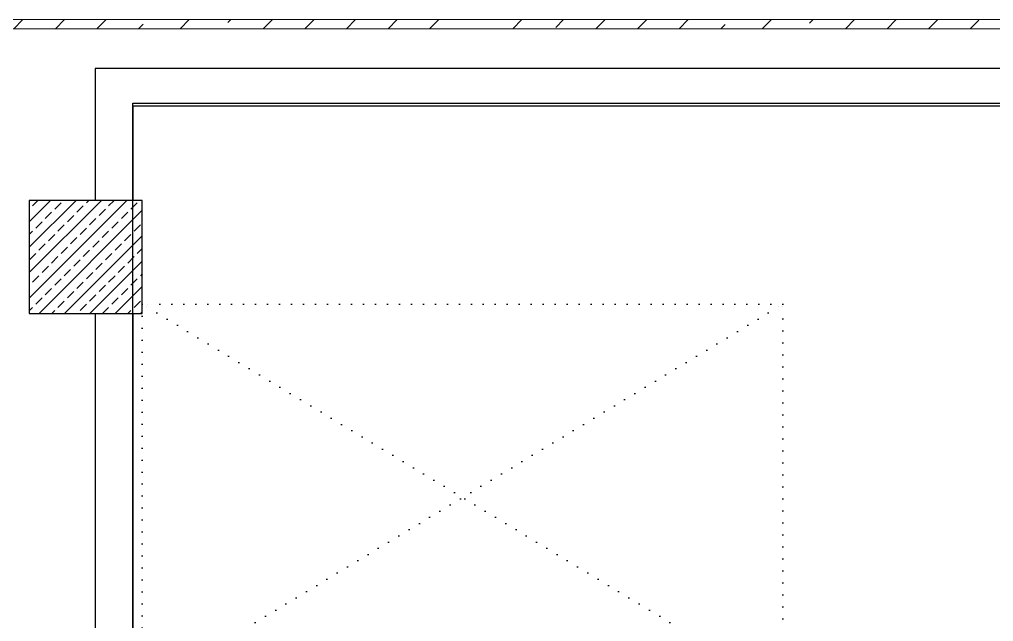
# Model space of a CAD drawing. Header units: millimetres. Extents: x -379292 to 1221486, y 92049 to 447512.
# Drawn here: x -158606 to -153437, y 214685 to 217879 of the extents above; entities that cross this region are included whole.
import ezdxf

# ---------------------------------------------------------------- set-up
doc = ezdxf.new("R2010")
doc.units = ezdxf.units.MM
doc.linetypes.add('DOT', pattern=[6.35, 0, -6.35])
for name, color, linetype in [('05_HATCH CONCRETE', 141, 'Continuous'), ('05_HOLE MC', 150, 'Continuous'), ('05_WALL', 3, 'Continuous'), ('AIRONN ZONLAMA', 4, 'Continuous')]:
    doc.layers.add(name, color=color, linetype=linetype)
doc.layers.add('E_CT_KIRMIZI', color=1, linetype='Continuous', lineweight=9)
doc.styles.get("Standard").update_dxf_attribs({"font": 'segoeuil.ttf'})

# ---------------------------------------------------------------- blocks, each defined once
blk = doc.blocks.new('OtoParkBodrumKatMimari')
at = {"layer": '05_HATCH CONCRETE'}
h = blk.add_hatch(dxfattribs=at)
h.set_pattern_fill('ANSI33', color=8, scale=15, angle=180, style=0)
h.set_pattern_definition([(225, (905000, -3e-07), (67.351921, -67.351921), []), (225, (904932.65, -3e-07), (67.351921, -67.351921), [47.625, -23.8125])])
h.paths.add_polyline_path([(88400, 116100), (87800, 116100), (87800, 115500), (88400, 115500)])
at = {"color": 5}
blk.add_lwpolyline([(88400, 116100), (87800, 116100), (87800, 115500), (88400, 115500)], close=True, dxfattribs=at)
at = {"layer": '05_HOLE MC', "linetype": 'DOT', "ltscale": 10}
for p, q in [((88400, 113500), (91799.5, 115550)), ((91799.5, 113500), (88400, 115550))]:
    blk.add_line(p, q, dxfattribs=at)
blk.add_lwpolyline([(88400, 115550), (88400, 113500), (91800, 113500), (91800, 115550)], close=True, dxfattribs=at)
at = {"layer": '05_WALL', "color": 8, "flags": 128}
for points in [[(88150, 107500), (88150, 106800), (93550, 106800), (93550, 116800), (88150, 116800), (88150, 116100)], [(93350, 113300), (93350, 116600), (88350, 116600), (88350, 116100)], [(88150, 115500), (88150, 108100)], [(88350, 115500), (88350, 113300), (93350, 113300)]]:
    blk.add_lwpolyline(points, dxfattribs=at)
blk = doc.blocks.new('*U776')
h = blk.add_hatch()
h.set_pattern_fill('ANSI33', color=0, scale=50, angle=1, style=0)
h.paths.add_polyline_path([(1969.2, 50), (8546.7, 50), (8546.7, 0), (1969.2, 0)])
at = {"color": 0}
blk.add_lwpolyline([(1969.2, 50), (8546.7, 50), (8546.7, 0), (1969.2, 0)], close=True, dxfattribs=at)
at = {"ltscale": 25, "flags": 1}
for tag, p in [('YUKSEKLIK', (-228.6, -148.7)), ('KALINLIK', (-228.6, -213.3))]:
    blk.add_attdef(tag, p, '', height=50, dxfattribs=at)

msp = doc.modelspace()

# ---------------------------------------------------------------- block references
at = {"color": 8}
msp.add_blockref('OtoParkBodrumKatMimari', (-246354.8, 100818.8), dxfattribs=at)

# ---------------------------------------------------------------- next in the draw order: linework, layer by layer
at = {"layer": 'AIRONN ZONLAMA', "color": 2, "ltscale": 25}
msp.add_lwpolyline([(-158004.6, 217434.6), (-153004.6, 217434.6), (-153004.6, 207634.6), (-158004.6, 207634.6), (-158004.6, 217434.6)], dxfattribs=at)

# ---------------------------------------------------------------- next in the draw order: block references
at = {"layer": 'E_CT_KIRMIZI', "color": 1}
msp.add_blockref('*U776', (-160964, 217828.6), dxfattribs=at)

doc.saveas('drawing.dxf')
